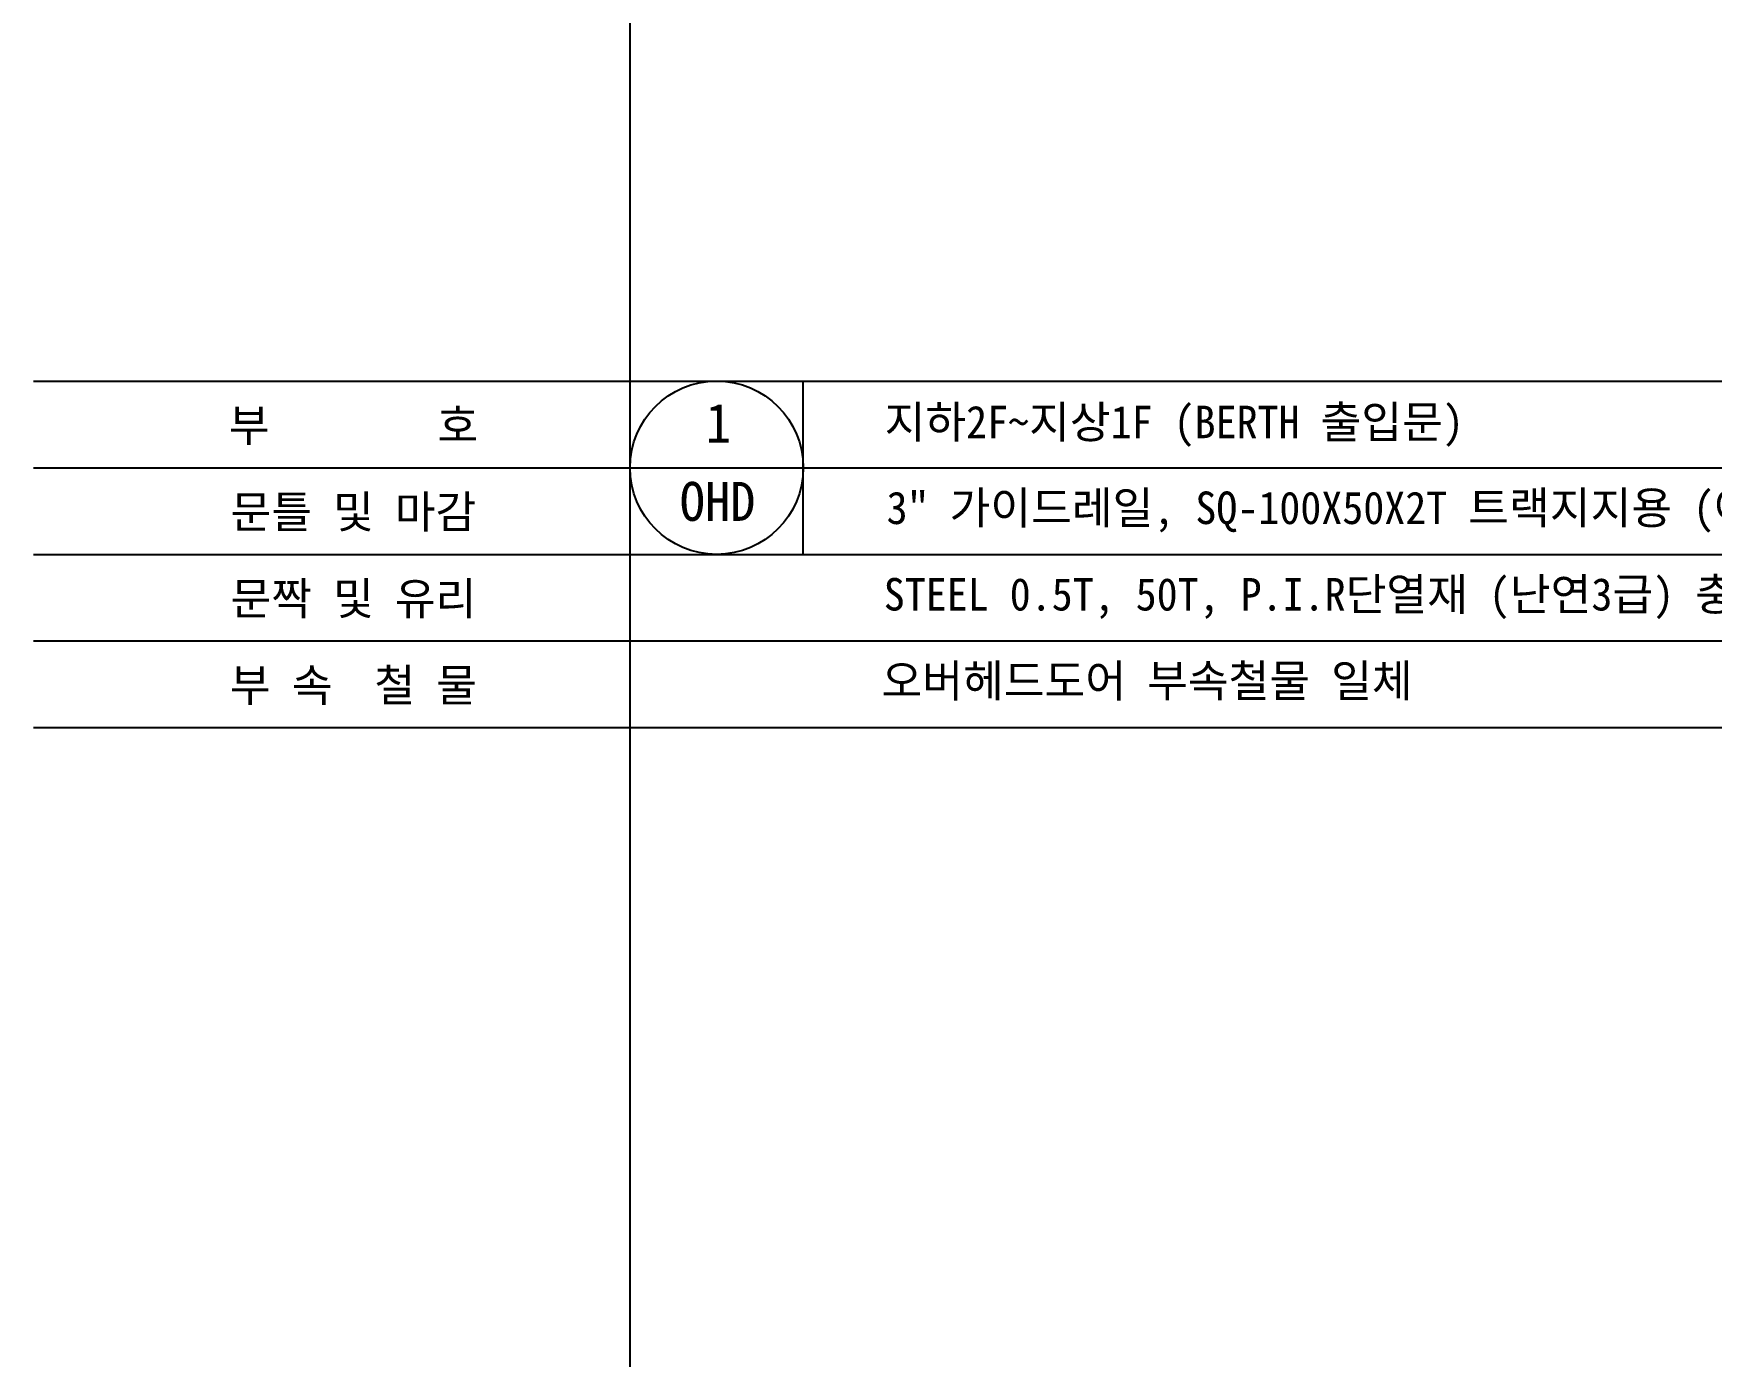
# Model space of a CAD drawing. Header units: millimetres. Extents: x 34479 to 326239, y 111570 to 168880.
# Drawn here: x 160479 to 168227, y 156663 to 162772 of the extents above; entities that cross this region are included whole.
import ezdxf
from ezdxf.enums import TextEntityAlignment as Align

# ---------------------------------------------------------------- set-up
doc = ezdxf.new("R2010")
doc.units = ezdxf.units.MM
doc.header["$LTSCALE"] = 100
doc.header["$MEASUREMENT"] = 0
doc.layers.add('A-XXXX-TABL', color=7, linetype='CONTINUOUS')
doc.layers.add('A-XXXX-TXT2', color=3, linetype='CONTINUOUS')
doc.styles.add('돋움체', font='')
doc.styles.get('돋움체').set_extended_font_data('DotumChe')

msp = doc.modelspace()

# ---------------------------------------------------------------- linework, layer by layer
at = {"layer": 'A-XXXX-TABL'}
for p, q in [((163232.39, 168880.27), (163232.39, 141285.46)), ((160478.88, 161167.07), (197216.38, 161167.07)), ((164033.38, 160367.07), (164033.38, 161167.07)), ((160478.88, 160767.07), (197216.38, 160767.07)), ((160478.88, 160367.07), (197216.38, 160367.07)), ((160478.88, 159967.07), (197216.38, 159967.07)), ((160478.88, 159567.07), (197216.38, 159567.07))]:
    msp.add_line(p, q, dxfattribs=at)
at = {"layer": 'A-XXXX-TABL', "color": 4}
msp.add_circle((163633.38, 160767.07), 400, dxfattribs=at)

# ---------------------------------------------------------------- texts
at = {"layer": 'A-XXXX-TXT2', "style": '돋움체'}
for s, height, p in [('부        호', 150, (161955.94, 160888.07)), ('1', 180, (163641.62, 160883.27)), ('OHD', 180, (163637.44, 160521.58)), ('문틀 및 마감', 150, (161955.94, 160488.07)), ('문짝 및 유리', 150, (161955.94, 160088.07)), ('부 속  철 물', 150, (161955.94, 159688.07))]:
    msp.add_text(s, height=height, dxfattribs=at).set_placement(p, align=Align.CENTER)
for s, p in [('지하2F~지상1F (BERTH 출입문)', (164408.75, 160903.32)), ('3" 가이드레일, SQ-100X50X2T 트랙지지용 (아연도각관)', (164417.96, 160506.99)), ('STEEL 0.5T, 50T, P.I.R단열재 (난연3급) 충진, 630X340X3T WINDOW', (164404.96, 160107.74)), ('오버헤드도어 부속철물 일체', (164394.61, 159708.22))]:
    msp.add_text(s, height=150, dxfattribs=at).set_placement(p)

doc.saveas('drawing.dxf')
